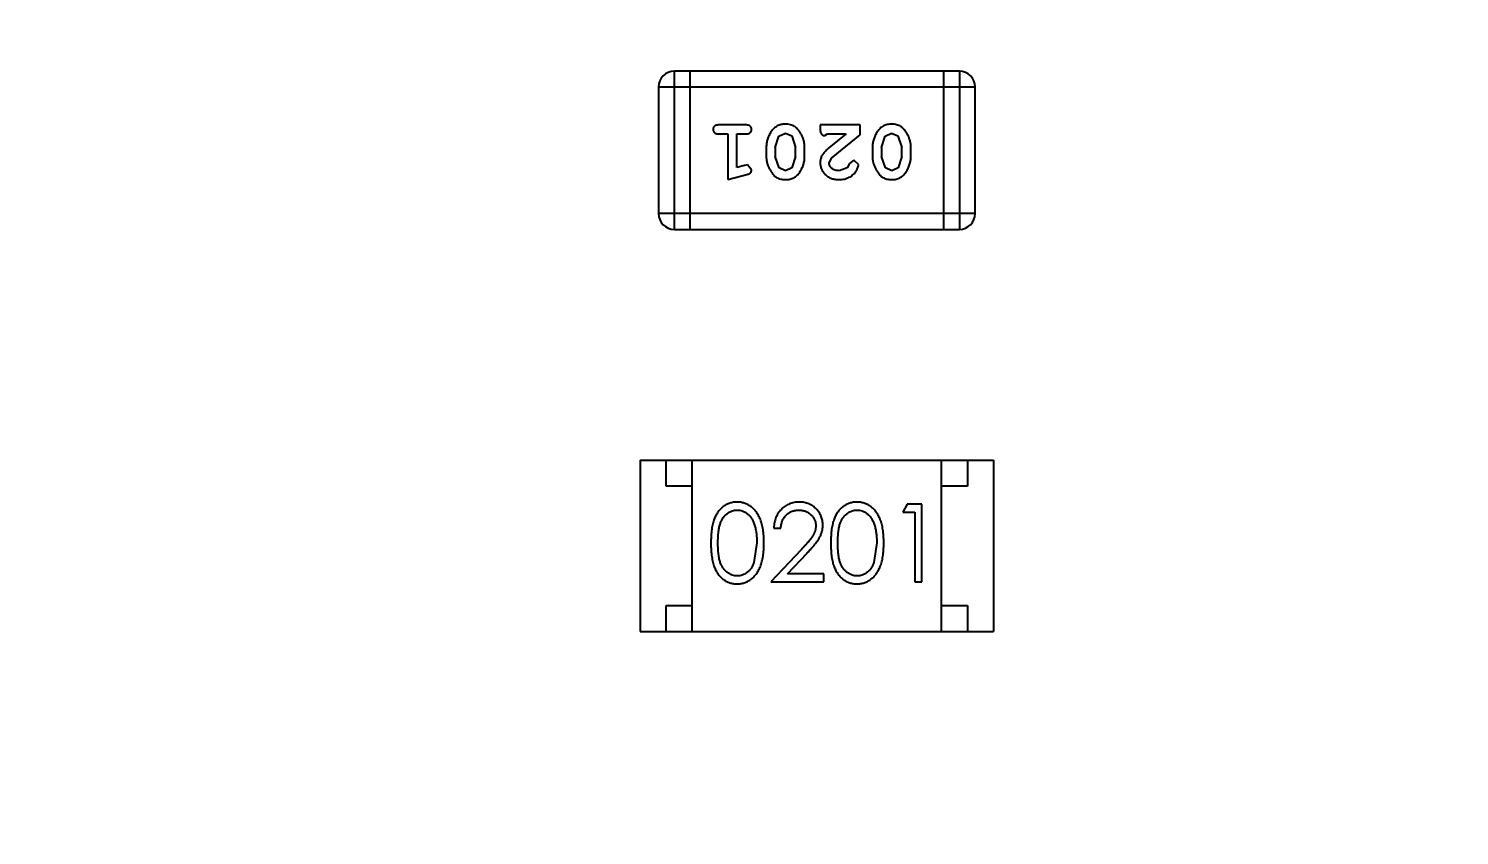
# Model space of a CAD drawing. Header units: inches. Extents: x -13 to 119, y -33 to 44.
# Drawn here: x 102.408 to 105.163, y 12.463 to 14.018 of the extents above; entities that cross this region are included whole.
import ezdxf

# ---------------------------------------------------------------- set-up
doc = ezdxf.new("R2010")
doc.units = ezdxf.units.IN
doc.header["$LTSCALE"] = 1.21
doc.header["$MEASUREMENT"] = 0
doc.header["$PDMODE"] = 3
doc.header["$PDSIZE"] = 0.3125
doc.layers.get('0').update_dxf_attribs({"linetype": 'CONTINUOUS'})
doc.layers.get('Defpoints').update_dxf_attribs({"linetype": 'CONTINUOUS'})
doc.layers.add('DIM', color=3, linetype='CONTINUOUS')
doc.styles.get("Standard").update_dxf_attribs({"font": 'txt', "width": 0.8})
doc.dimstyles.get("Standard").update_dxf_attribs({"dimtxt": 0.15625, "dimasz": 0.1875, "dimexe": 0.125, "dimexo": 0.0625, "dimgap": 0.09, "dimtad": 0, "dimtih": 1, "dimtoh": 1, "dimzin": 4, "dimdsep": 46, "dimtxsty": 'Standard', "dimblk": '_FILLED', "dimblk1": '_FILLED', "dimblk2": '_FILLED', "dimcen": 0.09, "dimazin": 1, "dimtp": 0.01, "dimtm": 0.01, "dimtfac": 1, "dimtofl": 0, "dimtmove": 0, "dimatfit": 3, "dimldrblk": '_FILLED', "dimfxl": 1, "dimtolj": 1, "dimtzin": 4, "dimarcsym": 0})

# ---------------------------------------------------------------- blocks, each defined once
blk = doc.blocks.new('_FILLED')
at = {"color": 0, "linetype": 'ByBlock'}
blk.add_solid([(0, 0), (-1, 0.1667), (-1, -0.1667)], dxfattribs=at)
blk = doc.blocks.new('*D26')
at = {"layer": 'Defpoints', "color": 0}
for p in [(87.6825, 22.6485), (108.0025, -8.1472), (108.0025, -17.2496)]:
    blk.add_point(p, dxfattribs=at)
at = {"layer": 'DIM', "color": 0, "lineweight": -2}
for p, q in [((87.6825, 22.586), (87.6825, -17.3746)), ((108.0025, -8.2097), (108.0025, -17.3746)), ((88.8825, -17.2496), (95.9125, -17.2496)), ((106.8025, -17.2496), (99.7725, -17.2496))]:
    blk.add_line(p, q, dxfattribs=at)
at = {"layer": 'DIM', "color": 0, "lineweight": -2, "xscale": 1.2, "yscale": 1.2, "zscale": 1.2, "rotation": 180}
blk.add_blockref('_FILLED', (87.6825, -17.2496), dxfattribs=at)
at = {"layer": 'DIM', "color": 0, "lineweight": -2, "xscale": 1.2, "yscale": 1.2, "zscale": 1.2}
blk.add_blockref('_FILLED', (108.0025, -17.2496), dxfattribs=at)
at = {"layer": 'DIM', "color": 0, "insert": (97.8425, -17.2496), "char_height": 1.2, "attachment_point": 5}
blk.add_mtext('\\A1;20.32', dxfattribs=at)
blk = doc.blocks.new('*D29')
at = {"layer": 'Defpoints', "color": 0}
for p in [(104.4822, 23.466), (115.0848, 23.466), (106.0027, -8.5301)]:
    blk.add_point(p, dxfattribs=at)
at = {"layer": 'DIM', "color": 0, "lineweight": -2}
for p, q in [((104.5447, 23.466), (115.2098, 23.466)), ((115.0848, 22.266), (115.0848, 9.318)), ((115.0848, -7.3301), (115.0848, 5.618)), ((106.0652, -8.5301), (115.2098, -8.5301))]:
    blk.add_line(p, q, dxfattribs=at)
at = {"layer": 'DIM', "color": 0, "lineweight": -2, "xscale": 1.2, "yscale": 1.2, "zscale": 1.2}
for p, rotation in [((115.0848, 23.466), 90), ((115.0848, -8.5301), 270)]:
    blk.add_blockref('_FILLED', p, dxfattribs=dict(at, rotation=rotation))
at = {"layer": 'DIM', "color": 0, "insert": (115.0848, 7.468), "char_height": 1.2, "attachment_point": 5, "rotation": 90}
blk.add_mtext('\\A1;32.00', dxfattribs=at)

msp = doc.modelspace()

# ---------------------------------------------------------------- linework, layer by layer
at = {"color": 7, "linetype": 'Continuous'}
for p, q in [((103.6518, 13.6309), (103.6518, 13.9357)), ((104.2004, 13.9357), (103.6518, 13.9357)), ((103.6823, 13.6309), (103.6823, 13.9357)), ((104.1699, 13.9357), (104.1699, 13.6309)), ((104.2004, 13.9357), (104.2004, 13.6309)), ((103.6213, 13.9052), (103.6213, 13.6614)), ((103.6213, 13.9052), (104.2309, 13.9052)), ((104.2309, 13.6614), (104.2309, 13.9052)), ((103.7892, 13.832), (103.7373, 13.832)), ((103.9324, 13.832), (103.9324, 13.8242)), ((104.0095, 13.832), (103.9324, 13.832)), ((104.0095, 13.8132), (104.0095, 13.832)), ((103.7373, 13.8147), (103.7546, 13.8147)), ((103.7546, 13.8147), (103.7546, 13.7266)), ((103.7719, 13.7498), (103.7719, 13.8147)), ((103.7719, 13.8147), (103.7892, 13.8147)), ((103.8459, 13.7887), (103.8531, 13.8105)), ((103.8531, 13.8105), (103.8654, 13.8163)), ((103.8654, 13.8163), (103.8776, 13.811)), ((103.8776, 13.811), (103.8852, 13.7887)), ((103.9411, 13.8116), (103.9466, 13.8147)), ((103.9466, 13.8147), (103.9827, 13.8147)), ((103.9827, 13.8147), (103.9492, 13.7877)), ((103.9545, 13.7682), (104.0095, 13.8132)), ((104.0504, 13.7887), (104.0576, 13.8105)), ((104.0576, 13.8105), (104.0699, 13.8163)), ((104.0699, 13.8163), (104.0821, 13.811)), ((104.0821, 13.811), (104.0897, 13.7887)), ((103.8286, 13.789), (103.8286, 13.7713)), ((103.8459, 13.7887), (103.8459, 13.7715)), ((103.8852, 13.7715), (103.8852, 13.7887)), ((103.9025, 13.7713), (103.9025, 13.789)), ((104.0331, 13.789), (104.0331, 13.7713)), ((104.0504, 13.7887), (104.0504, 13.7715)), ((104.0897, 13.7715), (104.0897, 13.7887)), ((104.107, 13.7713), (104.107, 13.789)), ((103.787, 13.7539), (103.7719, 13.7498)), ((103.7924, 13.755), (103.787, 13.7539)), ((103.8003, 13.7457), (103.7924, 13.755)), ((103.8534, 13.7492), (103.8459, 13.7715)), ((103.8656, 13.7439), (103.8534, 13.7492)), ((103.878, 13.7497), (103.8656, 13.7439)), ((103.8852, 13.7715), (103.878, 13.7497)), ((103.9497, 13.7585), (103.9545, 13.7682)), ((103.9841, 13.7493), (103.9692, 13.7439)), ((103.989, 13.7578), (103.9841, 13.7493)), ((103.9975, 13.7644), (103.989, 13.7578)), ((104.0063, 13.756), (103.9975, 13.7644)), ((104.058, 13.7492), (104.0504, 13.7715)), ((104.0701, 13.7439), (104.058, 13.7492)), ((104.0825, 13.7497), (104.0701, 13.7439)), ((104.0897, 13.7715), (104.0825, 13.7497)), ((103.7546, 13.7266), (103.7912, 13.7365)), ((104.2309, 13.6614), (103.6213, 13.6614)), ((103.6518, 13.6309), (104.2004, 13.6309)), ((103.5861, 13.1863), (103.5861, 12.8563)), ((103.5861, 13.1863), (104.2661, 13.1863)), ((103.6361, 13.1363), (103.6361, 13.1863)), ((103.6861, 12.8563), (103.6861, 13.1863)), ((104.1661, 12.8563), (104.1661, 13.1863)), ((104.2161, 13.1863), (104.2161, 13.1363)), ((104.2661, 13.1863), (104.2661, 12.8563)), ((103.6861, 13.1363), (103.6361, 13.1363)), ((104.2161, 13.1363), (104.1661, 13.1363)), ((104.1001, 13.1016), (104.0913, 13.0862)), ((104.0913, 13.0862), (104.1144, 13.0862)), ((104.1279, 13.1016), (104.1001, 13.1016)), ((104.1144, 13.0862), (104.1144, 12.9516)), ((104.1279, 12.9516), (104.1279, 13.1016)), ((103.8433, 13.0554), (103.8567, 13.0554)), ((103.8106, 13.0266), (103.8049, 12.9889)), ((103.8957, 13.0137), (103.8375, 12.9516)), ((103.8696, 12.967), (103.9071, 13.007)), ((104.0413, 13.0266), (104.0357, 12.9889)), ((103.8375, 12.9516), (103.9394, 12.9516)), ((103.9394, 12.967), (103.8696, 12.967)), ((103.9394, 12.9516), (103.9394, 12.967)), ((104.1144, 12.9516), (104.1279, 12.9516)), ((103.6361, 12.8563), (103.6361, 12.9063)), ((103.6361, 12.9063), (103.6861, 12.9063)), ((104.1661, 12.9063), (104.2161, 12.9063)), ((104.2161, 12.9063), (104.2161, 12.8563)), ((103.5861, 12.8563), (104.2661, 12.8563))]:
    msp.add_line(p, q, dxfattribs=at)
for centre, start, end in [((103.6518, 13.9052), 90, 180), ((104.2004, 13.9052), 0, 90), ((103.6518, 13.6614), 180, 270), ((104.2004, 13.6614), 270, 0)]:
    msp.add_arc(centre, 0.0305, start, end, dxfattribs=at)
for points, knots in [([(103.7373, 13.832), (103.7364, 13.832), (103.7347, 13.832), (103.7324, 13.8315), (103.7305, 13.8308), (103.7289, 13.8297), (103.7277, 13.8284), (103.7269, 13.8269), (103.7264, 13.8252), (103.7263, 13.824), (103.7263, 13.8234)], [0, 0, 0, 0, 0.169012, 0.317488, 0.445429, 0.560977, 0.67065, 0.776666, 0.88492, 1, 1, 1, 1]), ([(103.8003, 13.8234), (103.8002, 13.824), (103.8002, 13.8252), (103.7996, 13.8269), (103.7988, 13.8284), (103.7977, 13.8297), (103.7961, 13.8308), (103.7941, 13.8315), (103.7918, 13.832), (103.7901, 13.832), (103.7892, 13.832)], [0, 0, 0, 0, 0.115051, 0.223278, 0.329269, 0.437893, 0.554681, 0.682591, 0.83103, 1, 1, 1, 1]), ([(103.8655, 13.8336), (103.864, 13.8336), (103.8612, 13.8335), (103.8571, 13.8328), (103.8533, 13.8317), (103.8497, 13.8301), (103.8464, 13.8281), (103.8433, 13.8255), (103.8405, 13.8226), (103.8381, 13.8192), (103.8359, 13.8156), (103.8339, 13.8119), (103.8323, 13.8082), (103.8309, 13.8045), (103.8299, 13.8006), (103.8291, 13.7968), (103.8287, 13.7929), (103.8286, 13.7903), (103.8286, 13.789)], [0, 0, 0, 0, 0.067217, 0.131051, 0.19272, 0.252824, 0.312745, 0.373449, 0.436041, 0.501494, 0.567761, 0.632087, 0.695096, 0.757109, 0.817993, 0.878657, 0.939311, 1, 1, 1, 1]), ([(103.9025, 13.789), (103.9025, 13.7901), (103.9025, 13.7922), (103.9021, 13.7954), (103.9017, 13.7985), (103.901, 13.8016), (103.9001, 13.8047), (103.899, 13.8076), (103.8977, 13.8106), (103.8962, 13.8135), (103.8946, 13.8162), (103.893, 13.8188), (103.8914, 13.8211), (103.8897, 13.8232), (103.888, 13.825), (103.8863, 13.8267), (103.8846, 13.8281), (103.8822, 13.8297), (103.8791, 13.8313), (103.8749, 13.8326), (103.8703, 13.8335), (103.8671, 13.8336), (103.8655, 13.8336)], [0, 0, 0, 0, 0.049886, 0.09882, 0.148132, 0.19689, 0.246038, 0.295176, 0.345305, 0.395692, 0.445312, 0.491875, 0.535813, 0.577009, 0.616081, 0.652689, 0.687585, 0.720206, 0.785062, 0.85223, 0.923759, 1, 1, 1, 1]), ([(104.07, 13.8336), (104.0685, 13.8336), (104.0657, 13.8335), (104.0616, 13.8328), (104.0578, 13.8317), (104.0542, 13.8301), (104.0509, 13.8281), (104.0478, 13.8255), (104.045, 13.8226), (104.0426, 13.8192), (104.0404, 13.8156), (104.0384, 13.8119), (104.0368, 13.8082), (104.0354, 13.8045), (104.0344, 13.8006), (104.0336, 13.7968), (104.0332, 13.7929), (104.0331, 13.7903), (104.0331, 13.789)], [0, 0, 0, 0, 0.067217, 0.131051, 0.19272, 0.252824, 0.312745, 0.373449, 0.436041, 0.501494, 0.567761, 0.632087, 0.695096, 0.757109, 0.817993, 0.878657, 0.939311, 1, 1, 1, 1]), ([(104.107, 13.789), (104.107, 13.7901), (104.107, 13.7922), (104.1067, 13.7954), (104.1062, 13.7985), (104.1055, 13.8016), (104.1046, 13.8047), (104.1035, 13.8076), (104.1022, 13.8106), (104.1007, 13.8135), (104.0992, 13.8162), (104.0975, 13.8188), (104.0959, 13.8211), (104.0942, 13.8232), (104.0925, 13.825), (104.0908, 13.8267), (104.0891, 13.8281), (104.0867, 13.8297), (104.0836, 13.8313), (104.0794, 13.8326), (104.0748, 13.8335), (104.0716, 13.8336), (104.07, 13.8336)], [0, 0, 0, 0, 0.049886, 0.09882, 0.148132, 0.19689, 0.246038, 0.295176, 0.345305, 0.395692, 0.445312, 0.491875, 0.535813, 0.577009, 0.616081, 0.652689, 0.687585, 0.720206, 0.785062, 0.85223, 0.923759, 1, 1, 1, 1]), ([(103.7263, 13.8234), (103.7263, 13.8228), (103.7264, 13.8216), (103.7269, 13.8199), (103.7278, 13.8184), (103.7289, 13.8171), (103.7305, 13.816), (103.7324, 13.8153), (103.7347, 13.8148), (103.7364, 13.8148), (103.7373, 13.8147)], [0, 0, 0, 0, 0.11517, 0.223509, 0.328254, 0.438012, 0.553651, 0.682263, 0.830856, 1, 1, 1, 1]), ([(103.7892, 13.8147), (103.7901, 13.8148), (103.7918, 13.8148), (103.7941, 13.8153), (103.7961, 13.816), (103.7977, 13.8171), (103.7988, 13.8184), (103.7997, 13.8199), (103.8002, 13.8216), (103.8002, 13.8228), (103.8003, 13.8234)], [0, 0, 0, 0, 0.169102, 0.317658, 0.446239, 0.563118, 0.671828, 0.776546, 0.884858, 1, 1, 1, 1]), ([(103.9324, 13.8242), (103.9324, 13.8231), (103.9325, 13.8211), (103.9329, 13.8184), (103.9336, 13.8162), (103.9346, 13.8144), (103.936, 13.8132), (103.9375, 13.8122), (103.9392, 13.8117), (103.9404, 13.8116), (103.9411, 13.8116)], [0, 0, 0, 0, 0.1844, 0.34094, 0.473574, 0.586824, 0.690029, 0.789175, 0.890445, 1, 1, 1, 1]), ([(103.9492, 13.7877), (103.9483, 13.7869), (103.9466, 13.7854), (103.9442, 13.7832), (103.9421, 13.7811), (103.9402, 13.7791), (103.9386, 13.7773), (103.9373, 13.7755), (103.9361, 13.7739), (103.935, 13.7718), (103.934, 13.7692), (103.933, 13.7661), (103.9325, 13.7628), (103.9324, 13.7605), (103.9324, 13.7594)], [0, 0, 0, 0, 0.103002, 0.197728, 0.285279, 0.365235, 0.437224, 0.502446, 0.560545, 0.611446, 0.707576, 0.80349, 0.900532, 1, 1, 1, 1]), ([(103.8286, 13.7713), (103.8286, 13.7702), (103.8286, 13.768), (103.8289, 13.7649), (103.8295, 13.7617), (103.8301, 13.7586), (103.831, 13.7556), (103.8322, 13.7525), (103.8335, 13.7496), (103.835, 13.7467), (103.8366, 13.744), (103.8382, 13.7414), (103.8398, 13.7391), (103.8415, 13.737), (103.8432, 13.7351), (103.8449, 13.7335), (103.8467, 13.7321), (103.849, 13.7305), (103.8522, 13.7289), (103.8564, 13.7276), (103.8609, 13.7268), (103.8641, 13.7267), (103.8657, 13.7266)], [0, 0, 0, 0, 0.049855, 0.099516, 0.148482, 0.19758, 0.246804, 0.296268, 0.346517, 0.397047, 0.446826, 0.49336, 0.537801, 0.579207, 0.617974, 0.654833, 0.689171, 0.722088, 0.786392, 0.853518, 0.924186, 1, 1, 1, 1]), ([(103.8657, 13.7266), (103.8671, 13.7267), (103.87, 13.7268), (103.874, 13.7275), (103.8779, 13.7286), (103.8815, 13.7302), (103.8848, 13.7322), (103.8878, 13.7347), (103.8906, 13.7377), (103.8931, 13.7411), (103.8953, 13.7447), (103.8972, 13.7484), (103.8988, 13.7521), (103.9002, 13.7559), (103.9012, 13.7596), (103.902, 13.7635), (103.9024, 13.7674), (103.9025, 13.77), (103.9025, 13.7713)], [0, 0, 0, 0, 0.06692, 0.130834, 0.19258, 0.252759, 0.312631, 0.373411, 0.436359, 0.501894, 0.568244, 0.632472, 0.69556, 0.757163, 0.818592, 0.878885, 0.939235, 1, 1, 1, 1]), ([(103.9324, 13.7594), (103.9324, 13.7583), (103.9325, 13.7561), (103.933, 13.7529), (103.9338, 13.7498), (103.9349, 13.7468), (103.9364, 13.7439), (103.9382, 13.7412), (103.9403, 13.7386), (103.9427, 13.7362), (103.9453, 13.734), (103.9482, 13.732), (103.9512, 13.7303), (103.9544, 13.729), (103.9578, 13.7279), (103.9614, 13.7272), (103.9652, 13.7267), (103.9678, 13.7267), (103.9691, 13.7266)], [0, 0, 0, 0, 0.060981, 0.120256, 0.178148, 0.236115, 0.293993, 0.352864, 0.413358, 0.476056, 0.539296, 0.602396, 0.665116, 0.728325, 0.792919, 0.859317, 0.928302, 1, 1, 1, 1]), ([(103.9692, 13.7439), (103.9678, 13.744), (103.9651, 13.7441), (103.9613, 13.7449), (103.9579, 13.7463), (103.955, 13.7482), (103.9527, 13.7505), (103.9509, 13.753), (103.9499, 13.7557), (103.9498, 13.7575), (103.9497, 13.7585)], [0, 0, 0, 0, 0.156344, 0.299348, 0.4327, 0.561, 0.682299, 0.791883, 0.89611, 1, 1, 1, 1]), ([(103.9691, 13.7266), (103.9708, 13.7267), (103.9741, 13.7268), (103.9791, 13.7277), (103.9838, 13.7291), (103.9883, 13.7311), (103.9924, 13.7335), (103.9961, 13.7364), (103.9992, 13.7396), (104.0018, 13.7432), (104.0037, 13.7468), (104.0052, 13.7501), (104.0061, 13.7531), (104.0063, 13.7551), (104.0063, 13.756)], [0, 0, 0, 0, 0.098286, 0.193983, 0.289056, 0.384352, 0.477435, 0.566197, 0.652355, 0.737986, 0.818188, 0.887401, 0.94802, 1, 1, 1, 1]), ([(104.0331, 13.7713), (104.0331, 13.7702), (104.0331, 13.768), (104.0334, 13.7649), (104.034, 13.7617), (104.0346, 13.7586), (104.0356, 13.7556), (104.0367, 13.7525), (104.038, 13.7496), (104.0395, 13.7467), (104.0411, 13.744), (104.0427, 13.7414), (104.0444, 13.7391), (104.046, 13.737), (104.0477, 13.7351), (104.0494, 13.7335), (104.0512, 13.7321), (104.0535, 13.7305), (104.0567, 13.7289), (104.0609, 13.7276), (104.0654, 13.7268), (104.0686, 13.7267), (104.0702, 13.7266)], [0, 0, 0, 0, 0.049855, 0.099516, 0.148482, 0.19758, 0.246804, 0.296268, 0.346517, 0.397047, 0.446826, 0.49336, 0.537801, 0.579207, 0.617974, 0.654833, 0.689171, 0.722088, 0.786392, 0.853518, 0.924186, 1, 1, 1, 1]), ([(104.0702, 13.7266), (104.0717, 13.7267), (104.0745, 13.7268), (104.0786, 13.7275), (104.0824, 13.7286), (104.086, 13.7302), (104.0893, 13.7322), (104.0923, 13.7347), (104.0951, 13.7377), (104.0976, 13.7411), (104.0998, 13.7447), (104.1017, 13.7484), (104.1033, 13.7521), (104.1047, 13.7559), (104.1057, 13.7596), (104.1065, 13.7635), (104.1069, 13.7674), (104.107, 13.77), (104.107, 13.7713)], [0, 0, 0, 0, 0.06692, 0.130834, 0.19258, 0.252759, 0.312631, 0.373411, 0.436359, 0.501894, 0.568244, 0.632472, 0.69556, 0.757163, 0.818592, 0.878885, 0.939235, 1, 1, 1, 1]), ([(103.7912, 13.7365), (103.7921, 13.7368), (103.7936, 13.7373), (103.7957, 13.7381), (103.7973, 13.739), (103.7985, 13.74), (103.7993, 13.7412), (103.7999, 13.7426), (103.8002, 13.7441), (103.8002, 13.7451), (103.8003, 13.7457)], [0, 0, 0, 0, 0.187321, 0.344927, 0.475328, 0.579604, 0.674244, 0.773631, 0.882025, 1, 1, 1, 1]), ([(103.7723, 13.1054), (103.7711, 13.1054), (103.7687, 13.1054), (103.7653, 13.105), (103.7619, 13.1043), (103.7586, 13.1034), (103.7554, 13.1022), (103.7523, 13.1008), (103.7493, 13.099), (103.7463, 13.0971), (103.7435, 13.0949), (103.7408, 13.0924), (103.7384, 13.0897), (103.736, 13.0867), (103.7339, 13.0835), (103.7319, 13.0801), (103.73, 13.0764), (103.7284, 13.0724), (103.7269, 13.0681), (103.7256, 13.0634), (103.7245, 13.0583), (103.7236, 13.0528), (103.723, 13.0468), (103.7225, 13.0404), (103.7221, 13.0336), (103.7221, 13.0289), (103.7221, 13.0265)], [0, 0, 0, 0, 0.033742, 0.066533, 0.099153, 0.13154, 0.164087, 0.196563, 0.229707, 0.263315, 0.297504, 0.331686, 0.366482, 0.4021, 0.438958, 0.476748, 0.515985, 0.556589, 0.599519, 0.645765, 0.695487, 0.748721, 0.805687, 0.866754, 0.931405, 1, 1, 1, 1]), ([(103.7356, 13.0266), (103.7356, 13.0286), (103.7356, 13.0325), (103.7358, 13.0382), (103.7362, 13.0435), (103.7367, 13.0484), (103.7373, 13.0529), (103.7381, 13.057), (103.739, 13.0608), (103.7401, 13.0642), (103.7414, 13.0673), (103.7427, 13.0702), (103.7442, 13.0729), (103.7459, 13.0754), (103.7476, 13.0778), (103.7495, 13.0799), (103.7515, 13.0818), (103.7544, 13.0841), (103.7581, 13.0864), (103.7628, 13.0886), (103.7677, 13.0898), (103.771, 13.09), (103.7727, 13.0901)], [0, 0, 0, 0, 0.073302, 0.142286, 0.206253, 0.266017, 0.321612, 0.372532, 0.419497, 0.462398, 0.502825, 0.541489, 0.579034, 0.615143, 0.650298, 0.684912, 0.718701, 0.752189, 0.817245, 0.879117, 0.939613, 1, 1, 1, 1]), ([(103.824, 13.0265), (103.824, 13.0288), (103.8239, 13.0333), (103.8237, 13.0399), (103.8231, 13.0461), (103.8224, 13.0519), (103.8214, 13.0574), (103.8203, 13.0625), (103.8188, 13.0673), (103.8173, 13.0717), (103.8154, 13.0758), (103.8135, 13.0796), (103.8114, 13.0832), (103.8092, 13.0865), (103.8067, 13.0895), (103.8042, 13.0923), (103.8015, 13.0948), (103.7986, 13.0971), (103.7956, 13.0991), (103.7925, 13.1008), (103.7893, 13.1022), (103.7861, 13.1034), (103.7828, 13.1043), (103.7793, 13.105), (103.7758, 13.1054), (103.7734, 13.1054), (103.7723, 13.1054)], [0, 0, 0, 0, 0.065278, 0.127205, 0.186168, 0.241675, 0.294115, 0.343609, 0.390387, 0.434463, 0.476646, 0.517002, 0.555936, 0.593716, 0.630057, 0.665601, 0.700745, 0.734917, 0.768681, 0.802087, 0.834849, 0.867433, 0.900138, 0.932806, 0.966212, 1, 1, 1, 1]), ([(103.7727, 13.0901), (103.7743, 13.09), (103.7776, 13.0898), (103.7825, 13.0886), (103.7871, 13.0864), (103.7909, 13.0841), (103.7938, 13.0818), (103.7958, 13.0798), (103.7978, 13.0776), (103.7996, 13.0751), (103.8013, 13.0724), (103.8028, 13.0694), (103.8043, 13.0662), (103.8056, 13.0628), (103.8067, 13.0591), (103.8078, 13.0552), (103.8086, 13.0511), (103.8094, 13.0467), (103.8099, 13.042), (103.8103, 13.0371), (103.8105, 13.0319), (103.8105, 13.0284), (103.8106, 13.0266)], [0, 0, 0, 0, 0.059689, 0.119507, 0.181075, 0.246162, 0.279894, 0.314468, 0.350403, 0.387474, 0.426147, 0.466624, 0.508745, 0.553328, 0.600058, 0.649177, 0.700552, 0.754894, 0.811825, 0.871514, 0.934319, 1, 1, 1, 1]), ([(103.8922, 13.1054), (103.8905, 13.1054), (103.8872, 13.1053), (103.8824, 13.1047), (103.8778, 13.1035), (103.8733, 13.102), (103.8691, 13.1), (103.8651, 13.0976), (103.8613, 13.0947), (103.8577, 13.0914), (103.8545, 13.0878), (103.8516, 13.0839), (103.8491, 13.0798), (103.8471, 13.0754), (103.8455, 13.0707), (103.8443, 13.0659), (103.8435, 13.0607), (103.8433, 13.0572), (103.8433, 13.0554)], [0, 0, 0, 0, 0.06445, 0.126725, 0.187421, 0.247417, 0.306749, 0.366595, 0.427749, 0.490235, 0.553031, 0.614805, 0.676505, 0.738096, 0.801021, 0.864897, 0.931209, 1, 1, 1, 1]), ([(103.8567, 13.0554), (103.8568, 13.0568), (103.8571, 13.0594), (103.8578, 13.0632), (103.8588, 13.0667), (103.86, 13.07), (103.8615, 13.0731), (103.8633, 13.076), (103.8653, 13.0786), (103.8675, 13.081), (103.87, 13.0831), (103.8726, 13.085), (103.8754, 13.0866), (103.8783, 13.0878), (103.8814, 13.0888), (103.8846, 13.0895), (103.888, 13.09), (103.8903, 13.09), (103.8915, 13.0901)], [0, 0, 0, 0, 0.073648, 0.143686, 0.210962, 0.275557, 0.338064, 0.399311, 0.4594, 0.51934, 0.579024, 0.637809, 0.695959, 0.754122, 0.813113, 0.873453, 0.935561, 1, 1, 1, 1]), ([(103.8915, 13.0901), (103.8926, 13.09), (103.8948, 13.09), (103.898, 13.0895), (103.9011, 13.0888), (103.9041, 13.0879), (103.907, 13.0866), (103.9097, 13.085), (103.9122, 13.0832), (103.9146, 13.0811), (103.9168, 13.0788), (103.9187, 13.0764), (103.9204, 13.0739), (103.9217, 13.0713), (103.9228, 13.0685), (103.9235, 13.0656), (103.9239, 13.0627), (103.924, 13.0607), (103.924, 13.0596)], [0, 0, 0, 0, 0.068027, 0.133505, 0.19695, 0.26027, 0.322741, 0.384982, 0.448465, 0.513424, 0.578224, 0.640011, 0.700094, 0.760067, 0.819012, 0.877878, 0.938035, 1, 1, 1, 1]), ([(103.9375, 13.0609), (103.9374, 13.0623), (103.9374, 13.0653), (103.9368, 13.0696), (103.9358, 13.0737), (103.9344, 13.0777), (103.9326, 13.0816), (103.9305, 13.0853), (103.9279, 13.0889), (103.925, 13.0922), (103.9218, 13.0953), (103.9182, 13.098), (103.9145, 13.1003), (103.9105, 13.1022), (103.9063, 13.1037), (103.9018, 13.1047), (103.8971, 13.1053), (103.8938, 13.1054), (103.8922, 13.1054)], [0, 0, 0, 0, 0.06271, 0.123347, 0.183401, 0.242828, 0.302097, 0.36242, 0.423725, 0.487032, 0.550491, 0.612709, 0.674265, 0.73617, 0.799211, 0.863483, 0.930525, 1, 1, 1, 1]), ([(104.003, 13.1054), (104.0018, 13.1054), (103.9995, 13.1054), (103.9961, 13.105), (103.9927, 13.1043), (103.9894, 13.1034), (103.9862, 13.1022), (103.9831, 13.1008), (103.98, 13.099), (103.9771, 13.0971), (103.9743, 13.0949), (103.9716, 13.0924), (103.9691, 13.0897), (103.9668, 13.0867), (103.9647, 13.0835), (103.9626, 13.0801), (103.9608, 13.0764), (103.9591, 13.0724), (103.9577, 13.0681), (103.9564, 13.0634), (103.9553, 13.0583), (103.9544, 13.0528), (103.9537, 13.0468), (103.9532, 13.0404), (103.9529, 13.0336), (103.9529, 13.0289), (103.9529, 13.0265)], [0, 0, 0, 0, 0.033742, 0.066533, 0.099153, 0.13154, 0.164087, 0.196563, 0.229707, 0.263315, 0.297504, 0.331686, 0.366482, 0.4021, 0.438958, 0.476748, 0.515985, 0.556589, 0.599519, 0.645765, 0.695487, 0.748721, 0.805687, 0.866754, 0.931405, 1, 1, 1, 1]), ([(103.9663, 13.0266), (103.9663, 13.0286), (103.9664, 13.0325), (103.9666, 13.0382), (103.967, 13.0435), (103.9675, 13.0484), (103.9681, 13.0529), (103.9689, 13.057), (103.9698, 13.0608), (103.9709, 13.0642), (103.9721, 13.0673), (103.9735, 13.0702), (103.975, 13.0729), (103.9766, 13.0754), (103.9784, 13.0778), (103.9803, 13.0799), (103.9823, 13.0818), (103.9852, 13.0841), (103.9889, 13.0864), (103.9936, 13.0886), (103.9985, 13.0898), (104.0018, 13.09), (104.0035, 13.0901)], [0, 0, 0, 0, 0.073302, 0.142286, 0.206253, 0.266017, 0.321612, 0.372532, 0.419497, 0.462398, 0.502825, 0.541489, 0.579034, 0.615143, 0.650298, 0.684912, 0.718701, 0.752189, 0.817245, 0.879117, 0.939613, 1, 1, 1, 1]), ([(104.0548, 13.0265), (104.0548, 13.0288), (104.0547, 13.0333), (104.0544, 13.0399), (104.0539, 13.0461), (104.0531, 13.0519), (104.0522, 13.0574), (104.051, 13.0625), (104.0496, 13.0673), (104.048, 13.0717), (104.0462, 13.0758), (104.0443, 13.0796), (104.0422, 13.0832), (104.0399, 13.0865), (104.0375, 13.0895), (104.035, 13.0923), (104.0322, 13.0948), (104.0294, 13.0971), (104.0264, 13.0991), (104.0233, 13.1008), (104.0201, 13.1022), (104.0169, 13.1034), (104.0135, 13.1043), (104.0101, 13.105), (104.0066, 13.1054), (104.0042, 13.1054), (104.003, 13.1054)], [0, 0, 0, 0, 0.065278, 0.127205, 0.186168, 0.241675, 0.294115, 0.343609, 0.390387, 0.434463, 0.476646, 0.517002, 0.555936, 0.593716, 0.630057, 0.665601, 0.700745, 0.734917, 0.768681, 0.802087, 0.834849, 0.867433, 0.900138, 0.932806, 0.966212, 1, 1, 1, 1]), ([(104.0035, 13.0901), (104.0051, 13.09), (104.0084, 13.0898), (104.0133, 13.0886), (104.0179, 13.0864), (104.0217, 13.0841), (104.0245, 13.0818), (104.0266, 13.0798), (104.0285, 13.0776), (104.0303, 13.0751), (104.032, 13.0724), (104.0336, 13.0694), (104.035, 13.0662), (104.0363, 13.0628), (104.0375, 13.0591), (104.0386, 13.0552), (104.0394, 13.0511), (104.0401, 13.0467), (104.0406, 13.042), (104.0411, 13.0371), (104.0413, 13.0319), (104.0413, 13.0284), (104.0413, 13.0266)], [0, 0, 0, 0, 0.059689, 0.119507, 0.181075, 0.246162, 0.279894, 0.314468, 0.350403, 0.387474, 0.426147, 0.466624, 0.508745, 0.553328, 0.600058, 0.649177, 0.700552, 0.754894, 0.811825, 0.871514, 0.934319, 1, 1, 1, 1]), ([(103.924, 13.0596), (103.924, 13.058), (103.9238, 13.0548), (103.9228, 13.05), (103.9211, 13.0453), (103.9191, 13.0415), (103.9171, 13.0384), (103.9152, 13.0357), (103.9128, 13.0328), (103.9102, 13.0295), (103.9071, 13.026), (103.9036, 13.0221), (103.8998, 13.018), (103.8971, 13.0152), (103.8957, 13.0137)], [0, 0, 0, 0, 0.088014, 0.174976, 0.2638, 0.355443, 0.406413, 0.465519, 0.533076, 0.609353, 0.693899, 0.787171, 0.889197, 1, 1, 1, 1]), ([(103.9071, 13.007), (103.9086, 13.0086), (103.9113, 13.0115), (103.9153, 13.0159), (103.9189, 13.02), (103.922, 13.0239), (103.9249, 13.0275), (103.9274, 13.0309), (103.9295, 13.0341), (103.9318, 13.0379), (103.9341, 13.0426), (103.936, 13.0485), (103.9373, 13.0546), (103.9374, 13.0588), (103.9375, 13.0609)], [0, 0, 0, 0, 0.09953, 0.192079, 0.277712, 0.357454, 0.429648, 0.495771, 0.555538, 0.608657, 0.707578, 0.804328, 0.901298, 1, 1, 1, 1]), ([(103.7221, 13.0265), (103.7221, 13.0242), (103.7221, 13.0195), (103.7225, 13.0127), (103.7229, 13.0064), (103.7237, 13.0004), (103.7246, 12.9949), (103.7256, 12.9898), (103.727, 12.985), (103.7285, 12.9807), (103.7302, 12.9767), (103.732, 12.973), (103.734, 12.9695), (103.7362, 12.9663), (103.7385, 12.9633), (103.741, 12.9606), (103.7436, 12.9582), (103.7464, 12.956), (103.7494, 12.9541), (103.7524, 12.9524), (103.7555, 12.9509), (103.7587, 12.9498), (103.7619, 12.9489), (103.7653, 12.9482), (103.7687, 12.9478), (103.7711, 12.9478), (103.7723, 12.9478)], [0, 0, 0, 0, 0.068113, 0.132564, 0.193427, 0.250218, 0.303569, 0.353576, 0.400235, 0.443586, 0.484619, 0.524292, 0.56238, 0.599049, 0.63494, 0.669782, 0.704009, 0.737842, 0.771098, 0.803896, 0.836415, 0.868639, 0.900715, 0.933378, 0.966213, 1, 1, 1, 1]), ([(103.7727, 12.9631), (103.7711, 12.9632), (103.7677, 12.9634), (103.7629, 12.9647), (103.7581, 12.9668), (103.7544, 12.9691), (103.7515, 12.9714), (103.7495, 12.9734), (103.7476, 12.9755), (103.7458, 12.9778), (103.7442, 12.9803), (103.7427, 12.983), (103.7413, 12.9859), (103.7401, 12.9891), (103.739, 12.9925), (103.7381, 12.9962), (103.7373, 13.0004), (103.7367, 13.0049), (103.7362, 13.0098), (103.7358, 13.0151), (103.7356, 13.0207), (103.7356, 13.0246), (103.7356, 13.0266)], [0, 0, 0, 0, 0.060034, 0.120278, 0.182348, 0.247919, 0.281641, 0.315701, 0.350322, 0.385703, 0.421819, 0.459196, 0.497866, 0.538301, 0.58121, 0.628183, 0.679403, 0.734699, 0.794074, 0.858416, 0.927049, 1, 1, 1, 1]), ([(103.7723, 12.9478), (103.7734, 12.9478), (103.7758, 12.9478), (103.7793, 12.9483), (103.7828, 12.9489), (103.7861, 12.9498), (103.7894, 12.9511), (103.7926, 12.9525), (103.7957, 12.9542), (103.7987, 12.9562), (103.8016, 12.9585), (103.8043, 12.961), (103.8069, 12.9638), (103.8093, 12.9668), (103.8116, 12.9701), (103.8136, 12.9737), (103.8156, 12.9775), (103.8173, 12.9816), (103.819, 12.986), (103.8203, 12.9907), (103.8215, 12.9958), (103.8224, 13.0012), (103.8231, 13.0071), (103.8237, 13.0132), (103.8239, 13.0198), (103.824, 13.0242), (103.824, 13.0265)], [0, 0, 0, 0, 0.033824, 0.067298, 0.10028, 0.133019, 0.165736, 0.198792, 0.232372, 0.266409, 0.301016, 0.336196, 0.371972, 0.408574, 0.446394, 0.485225, 0.525372, 0.567224, 0.611081, 0.65775, 0.70702, 0.759235, 0.814484, 0.873227, 0.934937, 1, 1, 1, 1]), ([(103.9529, 13.0265), (103.9529, 13.0242), (103.9529, 13.0195), (103.9532, 13.0127), (103.9537, 13.0064), (103.9544, 13.0004), (103.9553, 12.9949), (103.9564, 12.9898), (103.9577, 12.985), (103.9592, 12.9807), (103.9609, 12.9767), (103.9628, 12.973), (103.9648, 12.9695), (103.967, 12.9663), (103.9693, 12.9633), (103.9717, 12.9606), (103.9744, 12.9582), (103.9772, 12.956), (103.9801, 12.9541), (103.9831, 12.9524), (103.9862, 12.9509), (103.9894, 12.9498), (103.9927, 12.9489), (103.9961, 12.9482), (103.9995, 12.9478), (104.0018, 12.9478), (104.003, 12.9478)], [0, 0, 0, 0, 0.068113, 0.132564, 0.193427, 0.250218, 0.303569, 0.353576, 0.400235, 0.443586, 0.484619, 0.524292, 0.56238, 0.599049, 0.63494, 0.669782, 0.704009, 0.737842, 0.771098, 0.803896, 0.836415, 0.868639, 0.900715, 0.933378, 0.966213, 1, 1, 1, 1]), ([(104.0035, 12.9631), (104.0018, 12.9632), (103.9985, 12.9634), (103.9936, 12.9647), (103.9889, 12.9668), (103.9851, 12.9691), (103.9823, 12.9714), (103.9802, 12.9734), (103.9783, 12.9755), (103.9766, 12.9778), (103.9749, 12.9803), (103.9735, 12.983), (103.9721, 12.9859), (103.9709, 12.9891), (103.9698, 12.9925), (103.9689, 12.9962), (103.9681, 13.0004), (103.9674, 13.0049), (103.967, 13.0098), (103.9666, 13.0151), (103.9664, 13.0207), (103.9663, 13.0246), (103.9663, 13.0266)], [0, 0, 0, 0, 0.060034, 0.120278, 0.182348, 0.247919, 0.281641, 0.315701, 0.350322, 0.385703, 0.421819, 0.459196, 0.497866, 0.538301, 0.58121, 0.628183, 0.679403, 0.734699, 0.794074, 0.858416, 0.927049, 1, 1, 1, 1]), ([(104.003, 12.9478), (104.0042, 12.9478), (104.0066, 12.9478), (104.0101, 12.9483), (104.0135, 12.9489), (104.0169, 12.9498), (104.0201, 12.9511), (104.0234, 12.9525), (104.0264, 12.9542), (104.0295, 12.9562), (104.0323, 12.9585), (104.0351, 12.961), (104.0377, 12.9638), (104.0401, 12.9668), (104.0423, 12.9701), (104.0444, 12.9737), (104.0463, 12.9775), (104.0481, 12.9816), (104.0497, 12.986), (104.051, 12.9907), (104.0522, 12.9958), (104.0532, 13.0012), (104.0539, 13.0071), (104.0544, 13.0132), (104.0547, 13.0198), (104.0548, 13.0242), (104.0548, 13.0265)], [0, 0, 0, 0, 0.033824, 0.067298, 0.10028, 0.133019, 0.165736, 0.198792, 0.232372, 0.266409, 0.301016, 0.336196, 0.371972, 0.408574, 0.446394, 0.485225, 0.525372, 0.567224, 0.611081, 0.65775, 0.70702, 0.759235, 0.814484, 0.873227, 0.934937, 1, 1, 1, 1]), ([(103.8049, 12.9889), (103.8045, 12.9878), (103.8037, 12.9858), (103.8024, 12.9829), (103.8009, 12.9801), (103.7993, 12.9776), (103.7976, 12.9753), (103.7957, 12.9732), (103.7937, 12.9712), (103.7909, 12.969), (103.7872, 12.9667), (103.7825, 12.9647), (103.7777, 12.9633), (103.7744, 12.9632), (103.7727, 12.9631)], [0, 0, 0, 0, 0.075949, 0.148549, 0.218996, 0.286119, 0.351826, 0.416074, 0.478265, 0.540325, 0.660405, 0.774606, 0.887187, 1, 1, 1, 1]), ([(104.0357, 12.9889), (104.0353, 12.9878), (104.0345, 12.9858), (104.0332, 12.9829), (104.0317, 12.9801), (104.0301, 12.9776), (104.0284, 12.9753), (104.0265, 12.9732), (104.0245, 12.9712), (104.0217, 12.969), (104.018, 12.9667), (104.0133, 12.9647), (104.0085, 12.9633), (104.0051, 12.9632), (104.0035, 12.9631)], [0, 0, 0, 0, 0.075949, 0.148549, 0.218996, 0.286119, 0.351826, 0.416074, 0.478265, 0.540325, 0.660405, 0.774606, 0.887187, 1, 1, 1, 1])]:
    msp.add_open_spline(points, degree=3, knots=knots, dxfattribs=at)

# ---------------------------------------------------------------- dimensions: what is measured, and where the dimension line sits
at = {"layer": 'DIM'}
dim = msp.add_linear_dim(base=(115.0848, 23.466), p1=(106.0027, -8.5301), p2=(104.4822, 23.466), angle=90, dimstyle='Standard', override={"dimtxt": 1.2, "dimasz": 1.2, "dimtih": 0, "dimtoh": 0, "dimzin": 0, "dimcen": 0.198, "dimadec": 0, "dimazin": 0, "dimtp": 0, "dimtm": 0, "dimtdec": 4, "dimtzin": 0}, dxfattribs=at)
dim.commit()
dim.dimension.update_dxf_attribs({"geometry": '*D29', "text_midpoint": (115.0848, 7.468)})
dim = msp.add_linear_dim(base=(108.0025, -17.2496), p1=(87.6825, 22.6485), p2=(108.0025, -8.1472), dimstyle='Standard', override={"dimtxt": 1.2, "dimasz": 1.2, "dimtih": 0, "dimtoh": 0, "dimzin": 0, "dimcen": 0.198, "dimadec": 0, "dimazin": 0, "dimtp": 0, "dimtm": 0, "dimtdec": 4, "dimtzin": 0}, dxfattribs=at)
dim.commit()
dim.dimension.update_dxf_attribs({"geometry": '*D26', "text_midpoint": (97.8425, -17.2496)})

doc.saveas('drawing.dxf')
